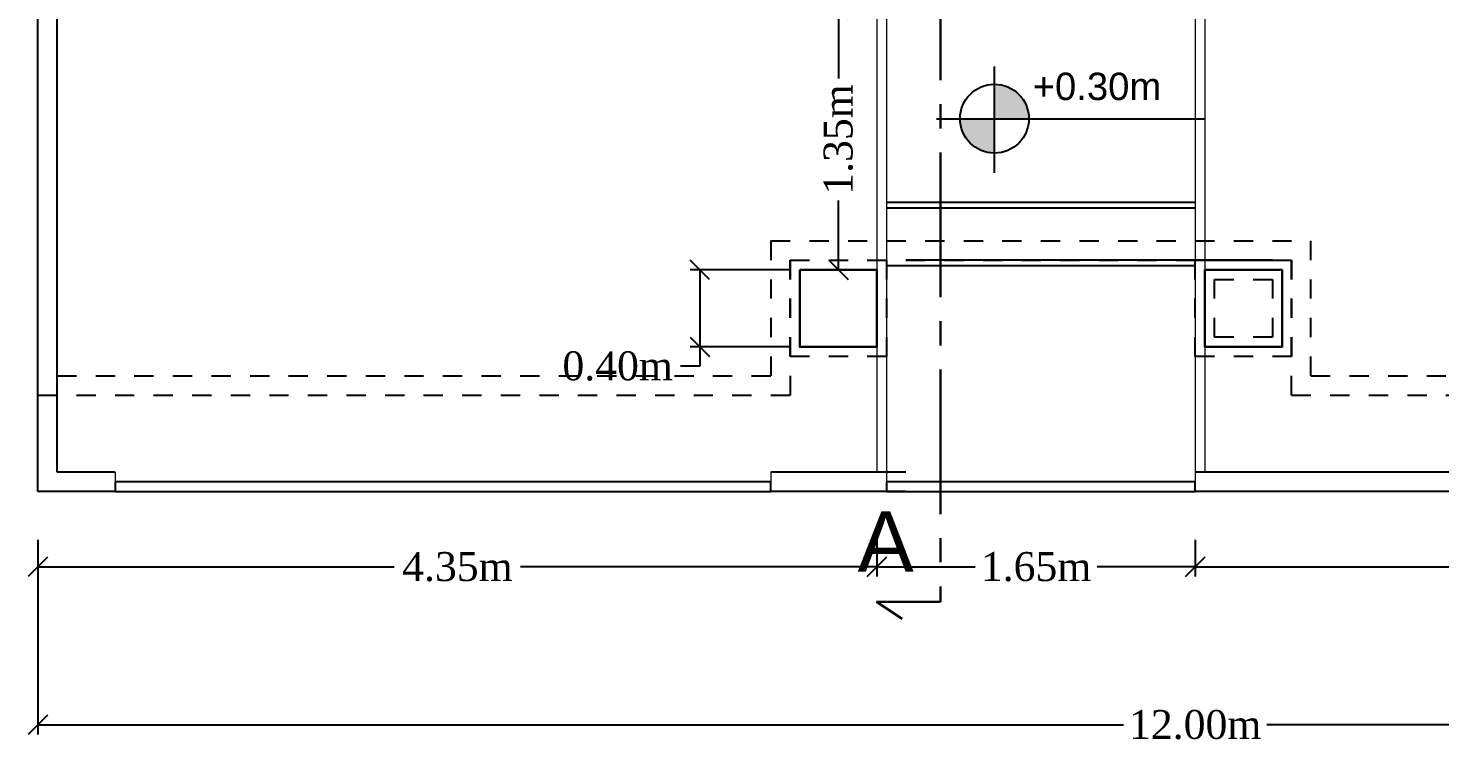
# Model space of a CAD drawing. Header units: millimetres. Extents: x 860 to 1444, y -43 to 267.
# Drawn here: x 1264.15 to 1271.47, y 216.62 to 220.33 of the extents above; entities that cross this region are included whole.
import ezdxf

# ---------------------------------------------------------------- set-up
doc = ezdxf.new("R2010")
doc.units = ezdxf.units.MM
doc.header["$MEASUREMENT"] = 0
doc.linetypes.add('CENTER2', pattern=[1.125, 0.75, -0.125, 0.125, -0.125])
doc.linetypes.add('VW-01 Strichlinie kurz', pattern=[0.15748, 0.07874, -0.07874])
for name, color, linetype in [('C2-0.2', 7, 'Continuous'), ('Elevation', 251, 'Continuous'), ('TEXT', 252, 'Continuous')]:
    doc.layers.add(name, color=color, linetype=linetype)
for name, color, linetype, lineweight in [('CEILING', 7, 'Continuous', 30), ('Dimension', 250, 'Continuous', 9), ('Dimensions', 254, 'Continuous', 9), ('HATCH', 252, 'Continuous', 5), ('WALL', 7, 'Continuous', 30)]:
    doc.layers.add(name, color=color, linetype=linetype, lineweight=lineweight)
doc.styles.add('Arial', font='arial.ttf')
doc.styles.add('Peshawa CENTER', font='times.ttf', dxfattribs={"height": 0.15})
doc.dimstyles.new('Peshawa', dxfattribs={"dimtxt": 0.15, "dimasz": 0.1, "dimexe": 0.05, "dimexo": 0.25, "dimgap": 0.05, "dimtad": 0, "dimtoh": 1, "dimzin": 0, "dimdsep": 46, "dimtxsty": 'Peshawa CENTER', "dimblk": 'OBLIQUE', "dimcen": 0.09, "dimclrd": 251, "dimclre": 251, "dimclrt": 7, "dimadec": 0, "dimazin": 0, "dimtfac": 1, "dimtofl": 0, "dimtmove": 0, "dimatfit": 3, "dimldrblk": 'NONE', "dimfxl": 0, "dimtolj": 1, "dimtzin": 0, "dimarcsym": 0})

# ---------------------------------------------------------------- blocks, each defined once
blk = doc.blocks.new('_Oblique')
at = {"color": 0, "linetype": 'ByBlock', "lineweight": -2}
blk.add_line((-0.5, -0.5), (0.5, 0.5), dxfattribs=at)
blk = doc.blocks.new('*D261')
at = {"layer": 'Defpoints', "color": 0, "transparency": 16777216}
for p in [(1264.2029, 217.9326), (1276.2029, 217.9326), (1276.2029, 216.723)]:
    blk.add_point(p, dxfattribs=at)
at = {"layer": 'Dimension', "color": 251, "lineweight": -2, "transparency": 16777216}
for p, q in [((1264.2029, 217.6826), (1264.2029, 216.673)), ((1276.2029, 217.6826), (1276.2029, 216.673)), ((1264.2029, 216.723), (1269.8311, 216.723)), ((1276.2029, 216.723), (1270.5747, 216.723))]:
    blk.add_line(p, q, dxfattribs=at)
at = {"layer": 'Dimension', "color": 251, "lineweight": -2, "transparency": 16777216, "xscale": 0.1, "yscale": 0.1, "zscale": 0.1, "rotation": 180}
blk.add_blockref('_Oblique', (1264.2029, 216.723), dxfattribs=at)
at = {"layer": 'Dimension', "color": 251, "lineweight": -2, "transparency": 16777216, "xscale": 0.1, "yscale": 0.1, "zscale": 0.1}
blk.add_blockref('_Oblique', (1276.2029, 216.723), dxfattribs=at)
at = {"layer": 'Dimension', "color": 7, "transparency": 16777216, "insert": (1270.2029, 216.723), "char_height": 0.15, "attachment_point": 5, "style": 'Peshawa CENTER'}
blk.add_mtext('\\A1;12.00m', dxfattribs=at)
blk = doc.blocks.new('_None')
blk = doc.blocks.new('*D239')
at = {"layer": 'Defpoints', "color": 0, "transparency": 16777216}
for p in [(1264.2029, 217.9326), (1268.5529, 217.9326), (1268.5529, 217.5419)]:
    blk.add_point(p, dxfattribs=at)
at = {"layer": 'Dimension', "color": 251, "lineweight": -2, "transparency": 16777216}
for p, q in [((1264.2029, 217.6826), (1264.2029, 217.4919)), ((1268.5529, 217.6826), (1268.5529, 217.4919)), ((1264.2029, 217.5419), (1266.0502, 217.5419)), ((1268.5529, 217.5419), (1266.7056, 217.5419))]:
    blk.add_line(p, q, dxfattribs=at)
at = {"layer": 'Dimension', "color": 251, "lineweight": -2, "transparency": 16777216, "xscale": 0.1, "yscale": 0.1, "zscale": 0.1, "rotation": 180}
blk.add_blockref('_Oblique', (1264.2029, 217.5419), dxfattribs=at)
at = {"layer": 'Dimension', "color": 251, "lineweight": -2, "transparency": 16777216, "xscale": 0.1, "yscale": 0.1, "zscale": 0.1}
blk.add_blockref('_Oblique', (1268.5529, 217.5419), dxfattribs=at)
at = {"layer": 'Dimension', "color": 7, "transparency": 16777216, "insert": (1266.3779, 217.5419), "char_height": 0.15, "attachment_point": 5, "style": 'Peshawa CENTER'}
blk.add_mtext('\\A1;4.35m', dxfattribs=at)
blk = doc.blocks.new('*D262')
at = {"layer": 'Defpoints', "color": 0, "transparency": 16777216}
for p in [(1268.5529, 217.9326), (1270.2029, 217.9326), (1270.2029, 217.5419)]:
    blk.add_point(p, dxfattribs=at)
at = {"layer": 'Dimension', "color": 251, "lineweight": -2, "transparency": 16777216}
for p, q in [((1268.5529, 217.6826), (1268.5529, 217.4919)), ((1270.2029, 217.6826), (1270.2029, 217.4919)), ((1268.5529, 217.5419), (1269.0614, 217.5419)), ((1270.2029, 217.5419), (1269.6944, 217.5419))]:
    blk.add_line(p, q, dxfattribs=at)
at = {"layer": 'Dimension', "color": 251, "lineweight": -2, "transparency": 16777216, "xscale": 0.1, "yscale": 0.1, "zscale": 0.1, "rotation": 180}
blk.add_blockref('_Oblique', (1268.5529, 217.5419), dxfattribs=at)
at = {"layer": 'Dimension', "color": 251, "lineweight": -2, "transparency": 16777216, "xscale": 0.1, "yscale": 0.1, "zscale": 0.1}
blk.add_blockref('_Oblique', (1270.2029, 217.5419), dxfattribs=at)
at = {"layer": 'Dimension', "color": 7, "transparency": 16777216, "insert": (1269.3779, 217.5419), "char_height": 0.15, "attachment_point": 5, "style": 'Peshawa CENTER'}
blk.add_mtext('\\A1;1.65m', dxfattribs=at)
blk = doc.blocks.new('*D240')
at = {"layer": 'Defpoints', "color": 0, "transparency": 16777216}
for p in [(1270.2029, 217.9326), (1276.2029, 217.9326), (1276.2029, 217.5419)]:
    blk.add_point(p, dxfattribs=at)
at = {"layer": 'Dimension', "color": 251, "lineweight": -2, "transparency": 16777216}
for p, q in [((1270.2029, 217.6826), (1270.2029, 217.4919)), ((1276.2029, 217.6826), (1276.2029, 217.4919)), ((1270.2029, 217.5419), (1272.8782, 217.5419)), ((1276.2029, 217.5419), (1273.5276, 217.5419))]:
    blk.add_line(p, q, dxfattribs=at)
at = {"layer": 'Dimension', "color": 251, "lineweight": -2, "transparency": 16777216, "xscale": 0.1, "yscale": 0.1, "zscale": 0.1, "rotation": 180}
blk.add_blockref('_Oblique', (1270.2029, 217.5419), dxfattribs=at)
at = {"layer": 'Dimension', "color": 251, "lineweight": -2, "transparency": 16777216, "xscale": 0.1, "yscale": 0.1, "zscale": 0.1}
blk.add_blockref('_Oblique', (1276.2029, 217.5419), dxfattribs=at)
at = {"layer": 'Dimension', "color": 7, "transparency": 16777216, "insert": (1273.2029, 217.5419), "char_height": 0.15, "attachment_point": 5, "style": 'Peshawa CENTER'}
blk.add_mtext('\\A1;6.00m', dxfattribs=at)
blk = doc.blocks.new('ggfg')
at = {"layer": 'C2-0.2'}
h = blk.add_hatch(color=7, dxfattribs=at)
h.paths.add_polyline_path([(20101.442, -3105.623, 0.121418), (20101.392, -3105.419), (20101.002, -3105.419), (20101.002, -3105.623)])
h.paths.add_polyline_path([(20101.392, -3105.419, 0.278775), (20101.002, -3105.183), (20101.002, -3105.419)])
h.paths.add_polyline_path([(20100.562, -3105.623, 0.414214), (20101.002, -3106.063), (20101.002, -3105.623)])
at = {"layer": 'C2-0.2', "color": 7, "linetype": 'ByBlock'}
for p, q in [((20101.002, -3106.313), (20101.002, -3104.956)), ((20100.262, -3105.623), (20103.688, -3105.623))]:
    blk.add_line(p, q, dxfattribs=at)
at = {"layer": 'C2-0.2', "color": 7}
blk.add_circle((20101.002, -3105.623), 0.44, dxfattribs=at)
blk = doc.blocks.new('*D241')
at = {"layer": 'Defpoints', "color": 0, "transparency": 16777216}
for p in [(1268.5529, 220.4326), (1268.3529, 219.0826), (1268.5529, 219.0826)]:
    blk.add_point(p, dxfattribs=at)
at = {"layer": 'Dimension', "color": 251, "lineweight": -2, "transparency": 16777216}
for p, q in [((1268.3029, 220.4326), (1268.3029, 220.4326)), ((1268.3529, 220.4326), (1268.3529, 220.0741)), ((1268.3529, 219.0826), (1268.3529, 219.4412)), ((1268.3029, 219.0826), (1268.3029, 219.0826))]:
    blk.add_line(p, q, dxfattribs=at)
at = {"layer": 'Dimension', "color": 251, "lineweight": -2, "transparency": 16777216, "xscale": 0.1, "yscale": 0.1, "zscale": 0.1}
for p, rotation in [((1268.3529, 220.4326), 90), ((1268.3529, 219.0826), 270)]:
    blk.add_blockref('_Oblique', p, dxfattribs=dict(at, rotation=rotation))
at = {"layer": 'Dimension', "color": 7, "transparency": 16777216, "insert": (1268.3529, 219.7576), "char_height": 0.15, "attachment_point": 5, "rotation": 90, "style": 'Peshawa CENTER'}
blk.add_mtext('\\A1;1.35m', dxfattribs=at)
blk = doc.blocks.new('*D242')
at = {"layer": 'Defpoints', "color": 0, "transparency": 16777216}
for p in [(1268.3529, 219.0826), (1267.6342, 218.6826), (1268.3529, 218.6826)]:
    blk.add_point(p, dxfattribs=at)
at = {"layer": 'Dimension', "color": 251, "lineweight": -2, "transparency": 16777216}
for p, q in [((1268.1029, 219.0826), (1267.5842, 219.0826)), ((1267.6342, 219.0826), (1267.6342, 218.6826)), ((1268.1029, 218.6826), (1267.5842, 218.6826)), ((1267.6342, 218.6826), (1267.6342, 218.5826)), ((1267.6342, 218.5826), (1267.5342, 218.5826))]:
    blk.add_line(p, q, dxfattribs=at)
at = {"layer": 'Dimension', "color": 251, "lineweight": -2, "transparency": 16777216, "xscale": 0.1, "yscale": 0.1, "zscale": 0.1}
for p, rotation in [((1267.6342, 219.0826), 90), ((1267.6342, 218.6826), 270)]:
    blk.add_blockref('_Oblique', p, dxfattribs=dict(at, rotation=rotation))
at = {"layer": 'Dimension', "color": 7, "transparency": 16777216, "insert": (1267.2087, 218.5826), "char_height": 0.15, "attachment_point": 5, "style": 'Peshawa CENTER'}
blk.add_mtext('\\A1;0.40m', dxfattribs=at)

msp = doc.modelspace()

# ---------------------------------------------------------------- linework, layer by layer
for p, q in [((1264.2029, 217.93263), (1264.2029, 220.43263)), ((1264.3029, 218.03263), (1264.3029, 220.43263)), ((1268.6029, 219.43263), (1270.2029, 219.43263)), ((1268.6029, 219.40263), (1270.2029, 219.40263)), ((1270.20292, 219.10263), (1268.60292, 219.10263)), ((1270.6029, 219.13263), (1268.7029, 219.13263)), ((1264.6029, 218.03263), (1264.3029, 218.03263)), ((1268.7029, 218.03263), (1268.00292, 218.03263)), ((1276.1029, 218.03263), (1270.2029, 218.03263)), ((1264.6029, 217.93263), (1264.2029, 217.93263)), ((1268.7029, 217.93263), (1268.00292, 217.93263)), ((1276.2029, 217.93263), (1270.2029, 217.93263))]:
    msp.add_line(p, q)
at = {"color": 18, "true_color": 0x000000}
for points in [[(1264.6029, 217.98304), (1264.6029, 217.93304), (1268.00292, 217.93263), (1268.00292, 217.98263)], [(1268.6029, 217.98304), (1268.6029, 217.93304), (1270.2029, 217.93263), (1270.2029, 217.98263)]]:
    msp.add_lwpolyline(points, close=True, dxfattribs=at)
at = {"layer": 'Dimensions', "color": 244, "linetype": 'CENTER2', "lineweight": 30, "true_color": 0x991b1e}
for p, q in [((1268.88193, 217.35999), (1268.55043, 217.35999)), ((1268.55043, 217.35999), (1268.68385, 217.27226))]:
    msp.add_line(p, q, dxfattribs=at)
msp.add_lwpolyline([(1268.88193, 234.31529), (1268.88193, 217.35999)], dxfattribs=at)
at = {"layer": 'Elevation', "linetype": 'VW-01 Strichlinie kurz'}
for p, q in [((1268.00292, 219.23263), (1270.80292, 219.23263)), ((1268.00292, 219.23263), (1268.00292, 218.53263)), ((1270.80292, 218.53263), (1270.80292, 219.23263)), ((1268.10292, 219.13263), (1270.70292, 219.13263)), ((1268.10292, 219.13263), (1268.10292, 218.43263)), ((1270.70292, 218.43263), (1270.70292, 219.13263)), ((1264.3029, 218.53263), (1268.00292, 218.53263)), ((1270.80292, 218.53263), (1271.55292, 218.53263)), ((1264.2029, 218.43263), (1268.10292, 218.43263)), ((1270.70292, 218.43263), (1271.65292, 218.43263))]:
    msp.add_line(p, q, dxfattribs=at)
for points in [[(1268.10292, 219.13263), (1268.60292, 219.13263), (1268.60292, 218.63263), (1268.10292, 218.63263)], [(1270.20292, 219.13263), (1270.70292, 219.13263), (1270.70292, 218.63263), (1270.20292, 218.63263)], [(1270.30292, 219.03263), (1270.60292, 219.03263), (1270.60292, 218.73263), (1270.30292, 218.73263)]]:
    msp.add_lwpolyline(points, close=True, dxfattribs=at)
at = {"layer": 'HATCH', "color": 18, "true_color": 0x000000}
for p, q in [((1268.5529, 220.43263), (1268.5529, 218.03263)), ((1268.6029, 220.43263), (1268.6029, 217.93263)), ((1270.2029, 220.43263), (1270.2029, 217.93263)), ((1270.2529, 220.43263), (1270.2529, 218.03263)), ((1268.9056, 219.43263), (1268.92603, 219.43263)), ((1264.6029, 218.03263), (1264.6029, 217.93263)), ((1268.00292, 218.03263), (1268.00285, 217.93263))]:
    msp.add_line(p, q, dxfattribs=at)
at = {"layer": 'WALL'}
for points in [[(1268.15292, 219.08263), (1268.55292, 219.08263), (1268.55292, 218.68263), (1268.15292, 218.68263)], [(1270.25292, 219.08263), (1270.65292, 219.08263), (1270.65292, 218.68263), (1270.25292, 218.68263)]]:
    msp.add_lwpolyline(points, close=True, dxfattribs=at)

# ---------------------------------------------------------------- block references
at = {"layer": 'CEILING', "xscale": 0.4056727755698695, "yscale": 0.4056727755698695, "zscale": 0.4056727755698695}
msp.add_blockref('ggfg', (-6885.26717, 1479.73215), dxfattribs=at)

# ---------------------------------------------------------------- texts
at = {"color": 244, "true_color": 0x991b1e, "insert": (1268.45269, 217.82948), "char_height": 0.3119752, "attachment_point": 1, "style": 'Peshawa CENTER'}
msp.add_mtext_dynamic_manual_height_columns('{\\fArial|b0|i0|c0|p34;A}', width=7.2580436, gutter_width=1.81347, heights=[0], dxfattribs=at)
at = {"layer": 'TEXT', "color": 7, "insert": (1269.36008, 220.10417), "char_height": 0.141985, "attachment_point": 1, "style": 'Arial'}
msp.add_mtext_dynamic_manual_height_columns('\\A1;+0.30m', width=2.0864793, gutter_width=1.32078, heights=[0], dxfattribs=at)

# ---------------------------------------------------------------- dimensions: what is measured, and where the dimension line sits
at = {"layer": 'Dimension'}
for base, p1, p2, picture, middle in [((1268.35292, 219.08263), (1268.5529, 220.43263), (1268.55292, 219.08263), '*D241', (1268.35292, 219.75763)), ((1267.63419, 218.68263), (1268.35292, 219.08263), (1268.35292, 218.68263), '*D242', (1267.20874, 218.58263))]:
    dim = msp.add_linear_dim(base=base, p1=p1, p2=p2, angle=90, dimstyle='Peshawa', override={"dimpost": 'm'}, dxfattribs=at)
    dim.commit()
    dim.dimension.update_dxf_attribs({"geometry": picture, "text_midpoint": middle})
at = {"layer": 'Dimension', "color": 18, "true_color": 0x000000}
dim = msp.add_linear_dim(base=(1276.2029, 216.72295), p1=(1264.2029, 217.93263), p2=(1276.2029, 217.93263), dimstyle='Peshawa', override={"dimpost": 'm'}, dxfattribs=at)
dim.commit()
dim.dimension.update_dxf_attribs({"geometry": '*D261', "text_midpoint": (1270.2029, 216.72295), "dimtype": 160})
for base, p1, p2, picture, middle in [((1268.5529, 217.54185), (1264.2029, 217.93263), (1268.5529, 217.93263), '*D239', (1266.3779, 217.54185)), ((1270.2029, 217.54185), (1268.5529, 217.93263), (1270.2029, 217.93263), '*D262', (1269.3779, 217.54185)), ((1276.2029, 217.54185), (1270.2029, 217.93263), (1276.2029, 217.93263), '*D240', (1273.2029, 217.54185))]:
    dim = msp.add_linear_dim(base=base, p1=p1, p2=p2, dimstyle='Peshawa', override={"dimpost": 'm'}, dxfattribs=at)
    dim.commit()
    dim.dimension.update_dxf_attribs({"geometry": picture, "text_midpoint": middle})

doc.saveas('drawing.dxf')
